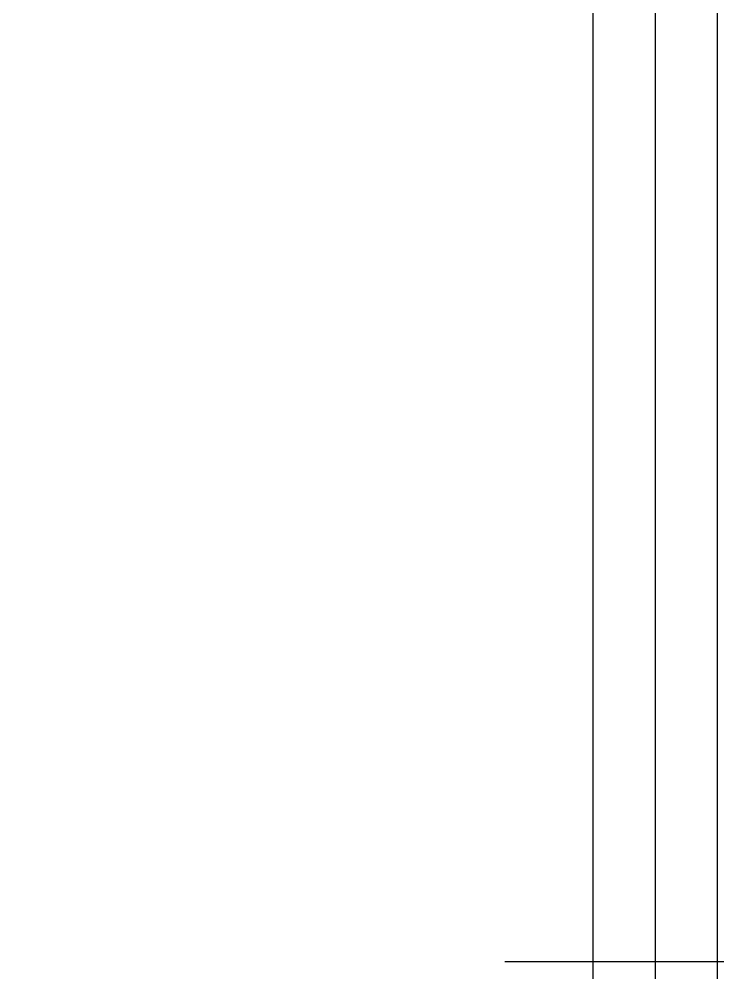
# Model space of a CAD drawing. Header units: inches. Extents: x 21 to 32698, y 13 to 3712.
# Drawn here: x 12783.71 to 12811.74, y 1386.62 to 1424.85 of the extents above; entities that cross this region are included whole.
import ezdxf

# ---------------------------------------------------------------- set-up
doc = ezdxf.new("R2010")
doc.units = ezdxf.units.IN
doc.header["$MEASUREMENT"] = 0
doc.set_wipeout_variables(frame=1)
doc.linetypes.add('DOT', pattern=[6.35, 0, -6.35])
doc.linetypes.add('IMPORT-HIDDEN2', pattern=[47.625, 31.75, -15.875])
for name, color, linetype, lineweight in [('Z_MİM_-KM-BEAM-RAY', 8, 'DOT', 25), ('Z_MİM_-KM-GLAZ', 8, 'Continuous', 25), ('Z_MİM_-KM-GLAZ-CURT', 8, 'Continuous', 25), ('Z_MİM_-KM-GLAZ-IDEN', 8, 'Continuous', 25), ('Z_MİM_-KM-RAY-1', 8, 'IMPORT-HIDDEN2', 25), ('Z_MİM_-KM-WALL', 8, 'Continuous', 25), ('Z_MİM_-KM-WALL-PLASTER', 8, 'Continuous', 25)]:
    doc.layers.add(name, color=color, linetype=linetype, lineweight=lineweight)

# ---------------------------------------------------------------- blocks, each defined once
blk = doc.blocks.new('*U176')
blk.add_wipeout([(160, -25), (160, 16.5), (0, 16.5), (0, -25)])
at = {"layer": 'Z_MİM_-KM-GLAZ-CURT'}
blk.add_lwpolyline([(0, -22.5), (0, -25), (160, -25), (160, -22.5)], dxfattribs=at)
at = {"layer": 'Z_MİM_-KM-GLAZ-IDEN', "ltscale": 1.5}
blk.add_line((80, -28.522), (80, 68.522), dxfattribs=at)
at = {"layer": 'Z_MİM_-KM-RAY-1', "ltscale": 0.15}
blk.add_line((160, -20), (0, -20), dxfattribs=at)
blk = doc.blocks.new('-KM_Kiriş İzi-1K')
at = {"layer": 'Z_MİM_-KM-BEAM-RAY'}
blk.add_line((3475.001, 525), (3475.001, 155), dxfattribs=at)

msp = doc.modelspace()

# ---------------------------------------------------------------- block references
at = {"layer": 'Z_MİM_-KM-GLAZ', "ltscale": 1.5, "rotation": 270}
msp.add_blockref('*U176', (12831.714, 1467.084), dxfattribs=at)

# ---------------------------------------------------------------- next in the draw order: linework, layer by layer
at = {"layer": 'Z_MİM_-KM-WALL'}
msp.add_line((12811.715, 1137.083), (12811.715, 1507.083), dxfattribs=at)
at = {"layer": 'Z_MİM_-KM-WALL-PLASTER'}
msp.add_lwpolyline([(12474.215, 1644.583), (12804.215, 1644.583), (12804.215, 1504.583), (12809.215, 1504.583), (12809.215, 1139.583), (12804.215, 1139.583), (12804.215, 1004.583), (12474.215, 1004.583)], close=True, dxfattribs=at)

# ---------------------------------------------------------------- next in the draw order: block references
at = {"layer": 'Z_MİM_-KM-BEAM-RAY'}
msp.add_blockref('-KM_Kiriş İzi-1K', (9331.714, 982.083), dxfattribs=at)

doc.saveas('drawing.dxf')
